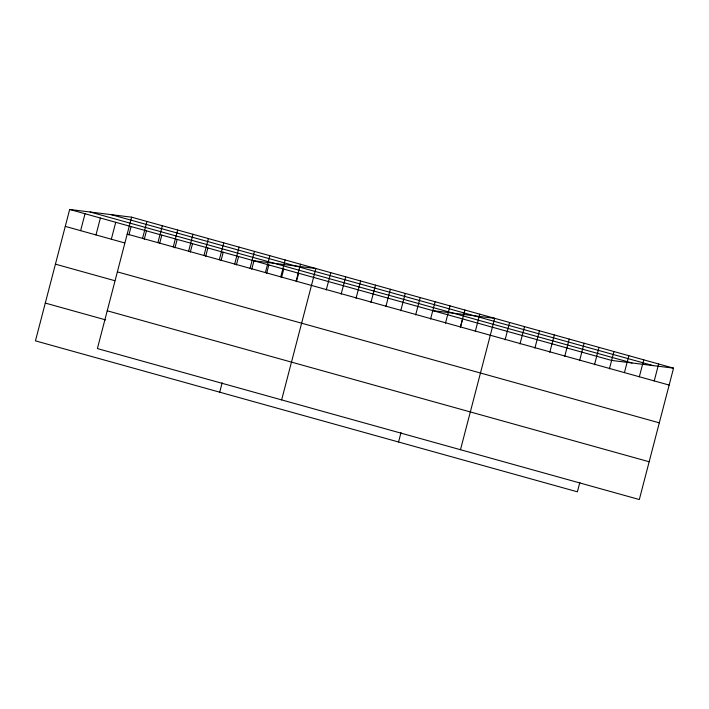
<?xml version="1.0" encoding="UTF-8"?>
<svg xmlns="http://www.w3.org/2000/svg" width="709" height="709" viewBox="0 0 709 709"><rect width="100%" height="100%" fill="white"/><g stroke="black" fill="none" stroke-linecap="round" stroke-linejoin="round"><path stroke-width="1.06" d="M131.608 217.184L97.39 348.571L639.323 499.535L673.55 368.148L131.608 217.184L69.677 209.465L35.45 340.852L577.392 491.816L579.847 482.377M80.622 230.655L85.027 213.737M95.981 234.936L100.386 218.017M111.331 239.208L115.735 222.298M128.887 235.033L131.094 226.57M142.562 238.375L146.967 221.456M144.246 239.305L146.453 230.85M157.912 242.655L162.317 225.737M159.605 243.586L161.803 235.131M173.271 246.927L177.675 230.017M174.955 247.866L177.161 239.403M188.621 251.208L193.025 234.289M190.313 252.138L192.511 243.683M203.979 255.488L208.384 238.57M205.663 256.419L207.87 247.964M219.329 259.76L223.743 242.85M221.022 260.69L223.22 252.236M234.688 264.04L239.093 247.122M236.372 264.971L238.578 256.516M250.047 268.321L254.451 251.403M219.71 392.174L222.174 382.736M251.73 269.252L253.937 260.788L315.868 268.516L281.641 399.894M265.396 272.593L269.801 255.683M266.637 273.399L268.835 264.944M280.755 276.873L285.16 259.955M281.535 277.556L283.742 269.092M296.105 281.154L300.51 264.235M296.442 281.703L298.64 273.249M326.246 290.008L330.775 272.664M341.153 294.155L345.673 276.811M356.051 298.312L360.58 280.968M370.958 302.459L375.486 285.115M385.864 306.616L390.384 289.272M400.762 310.764L405.291 293.42M415.669 314.92L420.189 297.576M398.547 441.999L401.01 432.552M430.567 319.068L435.096 301.724M445.474 323.224L450.002 305.88M460.38 327.372L462.578 318.917M460.495 326.946L464.9 310.028M475.278 331.528L479.807 314.176M460.487 449.719L494.714 318.332L432.774 310.613M505.092 339.824L509.611 322.48M519.989 343.98L524.518 326.636M534.896 348.128L539.416 330.784M549.794 352.284L554.323 334.94M564.701 356.432L569.23 339.088M579.607 360.589L584.127 343.245M594.505 364.736L599.034 347.392M609.412 368.893L613.941 351.549M624.434 372.615L628.839 355.696M639.341 376.763L643.745 359.844M654.239 380.919L658.643 364.001M673.55 368.148L611.61 360.429L69.677 209.465M111.171 214.632L653.113 365.605M90.114 212.009L632.056 362.981M127.203 234.094L669.145 385.067M65.263 226.375L124.642 242.921M117.366 271.875L659.308 422.839M55.426 264.156L114.796 280.693M107.227 310.79L649.169 461.763M45.287 303.071L105.685 319.901"/></g></svg>
